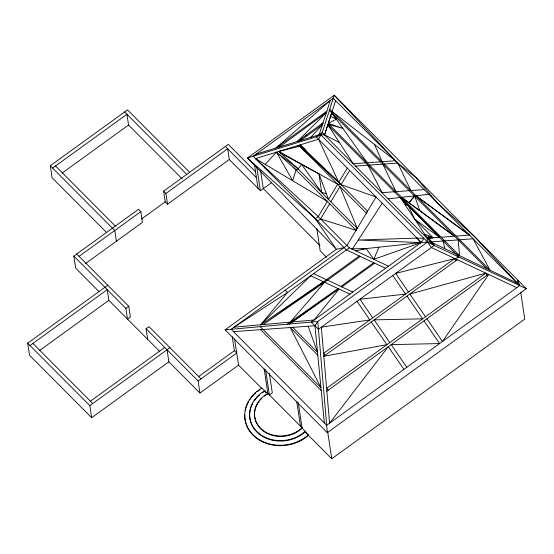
<?xml version="1.0" encoding="UTF-8"?>
<svg xmlns="http://www.w3.org/2000/svg" width="554" height="554" viewBox="0 0 554 554"><rect width="100%" height="100%" fill="white"/><g stroke="black" fill="none" stroke-linecap="round" stroke-linejoin="round"><path stroke-width="0.83" d="M256.08 154.157L319.118 134.774L324.561 134.864L327.85 124.865L439.62 237.32L427.086 238.262L428.235 238.172L431.905 241.863L430.756 241.946L517.381 283.267L517.775 280.123L519.707 285.608L326.694 425.285L231.15 329.284L346.963 245.477L376.062 197.002L341.098 184.648L337.621 184.253L278.794 151.436L299.762 146.187L338.785 182.321L367.531 211.213L366.381 213.151M305.898 150.03L300.074 144.892L299.762 146.187L366.374 213.138M408.443 292L395.646 273.399L454.425 258.725L459.037 257.104L400.258 197.501L401.747 197.591L454.529 236.205L441.178 237.209M335.62 100.634L324.561 134.864L339.422 142.537M280.816 152.565L280.636 153.098L318.972 173.845L328.501 199.461L337.621 184.253M326.271 193.464L321.749 192.674L301.674 164.483L298.128 168.922L296.113 169.988L292.602 180.687L276.439 152.163L265.172 164.351M319.118 134.774L330.392 100.385L275.837 148.084L326.86 111.167M329.346 110.488L331.756 112.739L328.273 123.355L329.401 124.754L395.958 191.649L401.664 197.342L454.529 236.205M351.416 248.815L366.187 248.58L373.832 259.327L378.894 247.202M300.074 144.892L338.785 182.321L347.31 168.104M317.657 221.039L320.551 218.941L329.672 203.727M330.828 201.794L339.941 186.58L357.247 228.345L356.111 230.291L320.551 218.941M349.622 170.431L341.098 184.648L299.762 146.187L297.366 145.73M388.479 266.197L349.29 247.818L318.225 216.6L255.519 158.596L318.55 139.213L322.227 132.524L334.277 95.246L526.3 288.703L327.324 432.695L225.125 329.831L336.389 249.314L344.069 247.576M352.566 248.711L382.232 203.2M324.36 422.944L314.942 325.759L317.767 321.479L427.556 242.036L430.97 241.793L433.103 243.067L434.246 245.464L526.3 288.703M430.839 237.978L431.441 237.077L432.729 237.839L427.3 238.102L400.258 197.501M427.3 238.102L428.955 236.025L430.825 237.915M359.283 255.962L323.578 281.799L260.56 324.803L287.526 292.519L349.29 247.818M287.374 324.222L290.268 322.123L324.602 282.277L360.308 256.44M517.381 283.267L474.328 236.343L437.584 203.089L416.456 178.042L397.758 163.07L334.277 95.246L247.444 158.022L315.33 218.698L336.389 249.314L247.444 158.022L316.223 136.873L421.296 242.451L311.272 322.068L318.439 329.27L434.246 245.464L430.756 241.946L473.102 238.781L490.068 270.241L416.31 196.13L414.759 196.248L408.921 202.681L414.482 195.901L416.31 196.13L469.432 235.09L456.081 236.094M310.78 137.337L322.428 124.671L300.607 140.46L297.366 141.464L326.396 112.573L279.361 147.004M260.56 324.803L310.69 275.753L349.879 294.132M305.434 135.896L306.507 134.851M325.08 113.674L326.396 112.573M321.078 124.512L323.01 122.912L297.366 141.464M320.164 284.403L323.578 281.799L263.164 324.568L324.602 282.277M326.59 388.299L485.816 273.143L409.849 294.036L425.472 316.736M289.382 324.042L337.995 288.558L290.268 322.123M106.347 232.258L52.124 177.779L50.303 165.729L127.51 109.858L189.648 172.294M52.63 168.07L126.942 114.29L128.563 125.003L182.273 178.97M62.048 173.139L128.563 125.003M98.813 291.411L75.663 268.15L73.841 256.1L138.5 209.308L140.827 211.649L142.447 222.362L85.586 263.51M167.543 204.204L165.923 193.491L227.687 148.797L229.308 159.504L167.543 204.204L165.21 201.864L163.589 191.151L228.255 144.359L255.664 171.906M79.063 256.35L140.827 211.649M141.512 219.01L165.21 201.864M167.045 349.761L168.866 361.81L91.659 417.681L29.521 355.239L27.7 343.189L107.801 285.227M30.027 345.53L107.234 289.659L108.854 300.372L159.718 351.478M39.452 350.599L108.854 300.372M229.308 159.504L260.38 190.728L271.682 182.543M128.777 306.3L130.391 317.006L127.496 319.104L125.876 308.391L128.777 306.3L76.736 254.009M147.696 339.394L146.076 328.688L148.971 326.59L201.012 378.888M315.33 218.698L318.225 216.6L327.345 201.393L255.519 158.596M90.406 401.193L164.718 347.42M91.659 417.681L89.838 405.632L169.946 347.67M198.685 376.547L234.39 350.703L232.271 336.7M234.605 339.041L238.545 365.093L199.939 393.028L198.117 380.979L236.724 353.043L234.39 350.703M340.89 286.466L373.708 262.721M341.88 286.93L374.691 263.185M323.591 353.404L454.425 258.725L455.831 260.768M457.265 259.729L323.834 356.284L386.872 344.671L371.249 321.971M326.832 391.179L486.945 275.31L488.704 274.5L442.501 341.479L426.878 318.779M304.818 431.691L331.749 458.754L524.77 319.076L520.718 292.304M365.661 162.869L353.313 163.762L327.85 124.865L329.401 124.754L342.794 128.32L328.273 123.355L336.32 119.193L331.756 112.739L367.212 162.758L380.543 161.803M292.283 321.943L338.986 289.022L314.166 319.97L234.044 327.192L287.526 292.519L285.199 290.178M279.652 145.543L277.457 146.914L280.656 146.055M297.927 141.291L299.735 140.245M373.832 259.327L421.061 242.624L427.556 242.036L434.246 245.464L322.227 132.524L316.223 136.873L321.14 135.107L427.556 242.036L431.351 247.555L516.813 287.706M355.765 250.858L366.187 248.58M388.236 198.851L428.831 194.288M362.039 249.03L421.061 242.624L423.886 238.345L416.961 238.102L358.23 240.027L421.061 242.624L416.961 238.102M225.125 329.831L317.767 321.479L327.324 432.695M400.196 197.702L401.747 197.591L459.578 255.699L458.2 239.896M333.314 112.649L331.707 112.746L333.314 112.649L329.748 109.256M327.85 124.865L329.401 124.754M355.626 166.082L367.974 165.203L382.073 192.653L424.17 189.607M369.525 165.092L382.869 164.136L395.958 191.649L394.413 191.767M384.421 164.026L397.758 163.07L410.839 190.576L409.309 190.701M233.483 331.624L314.942 325.759M331.735 112.815L486.89 268.725M404.974 204.585L408.367 205.652L414.621 219.065L433.173 237.804L424.731 234.252M385.584 268.288L346.395 249.916L253.185 156.256L333.286 98.287L519.707 285.608M313.585 273.662L352.773 292.034M330.572 116.361L336.32 119.193M414.621 219.065L439.62 237.32M374.497 144.456L382.094 161.692L395.431 160.729L332.109 111.506L415.978 195.735L469.432 235.09M278.794 151.436L298.128 168.922L276.439 152.163L296.113 169.988M295.13 165.909L357.268 228.366M293.156 167.024L356.111 230.291M225.36 146.457L256.426 177.675M320.032 245.664L263.275 188.63L260.588 170.874M326.77 257.444L320.184 250.823L316.86 228.844M124.615 111.95L186.753 174.392M163.589 191.151L165.923 193.491M292.692 327.359L317.518 352.309L308.176 326.244M317.802 355.218L290.248 327.539L320.939 387.627L260.269 326.666M260.643 329.672L321.223 390.542M55.532 165.971L115.336 226.074M50.303 165.729L114.775 230.506L116.395 241.219M244.792 414.717A37.492 31.439 -8.6 0 0 267.208 443.678A37.492 31.439 -8.6 0 0 308.453 435.34L305.206 431.324A32.547 27.298 -8.6 0 1 256.758 431.483A32.547 27.298 -8.6 0 1 264.819 390.736L267.921 393.859A27.61 23.157 -8.6 0 0 264.376 396.152M298.197 402.391L302.103 428.2L305.206 431.324M308.384 434.897A37.492 31.439 -8.6 0 1 252.963 434.724A37.492 31.439 -8.6 0 1 261.779 388.063L264.888 391.186L264.819 390.736M238.545 365.093L261.848 388.513L261.779 388.063M264.265 390.944L266.079 392.765M73.841 256.1L125.876 308.391M146.076 328.688L198.117 380.979M168.866 361.81L199.939 393.028M32.928 343.438L92.733 403.534M27.7 343.189L89.838 405.632M415.978 195.735L416.31 196.13M485.539 273.267L486.945 275.31M392.751 275.49L405.549 294.091L359.941 299.236L372.738 317.837M406.955 296.134L422.577 318.834L374.144 319.88L389.767 342.58M423.983 320.877L439.606 343.577L391.172 344.623L406.795 367.323M357.046 301.334L369.843 319.935L321.334 327.172L329.588 423.194L388.278 346.714L403.901 369.414M323.751 353.286L325.156 355.329M326.839 388.112L328.245 390.154M318.55 139.213L338.785 182.321M414.759 196.248L419.87 210.728M443.29 241.011L444.751 248.628M327.705 431.981L331.749 458.754M296.771 401.678L300.483 426.199M256.924 167.897L260.38 190.728M254.431 164.496L258.046 188.388M269.362 373.438L272.305 392.883L269.41 394.974L265.574 369.608M264.147 368.895L267.921 393.859M318.972 173.845L321.749 192.674M427.176 239.016L427.556 242.036M245.249 410.722A37.492 31.439 -8.6 0 1 248.31 402.204M249.605 400.023A37.492 31.439 -8.6 0 1 253.988 394.6M254.563 394.033A37.492 31.439 -8.6 0 1 255.761 392.924M257.028 391.851A37.492 31.439 -8.6 0 1 259.715 389.857M305.275 431.774A32.547 27.298 -8.6 0 1 263.469 436.884A32.547 27.298 -8.6 0 1 252.866 403.056M254.148 400.964A32.547 27.298 -8.6 0 1 259.646 394.864M262.174 392.911A32.547 27.298 -8.6 0 1 264.196 391.595M302.103 428.2A27.61 23.157 -8.6 0 1 269.694 434.481A27.61 23.157 -8.6 0 1 254.965 410.279M255.152 409.468A27.61 23.157 -8.6 0 1 257.416 403.908M257.818 403.243A27.61 23.157 -8.6 0 1 259.161 401.29M260.179 400.043A27.61 23.157 -8.6 0 1 261.855 398.284M302.034 427.757L267.859 393.416A27.61 23.157 -8.6 0 0 260.546 428.242A27.61 23.157 -8.6 0 0 302.034 427.757"/></g></svg>
